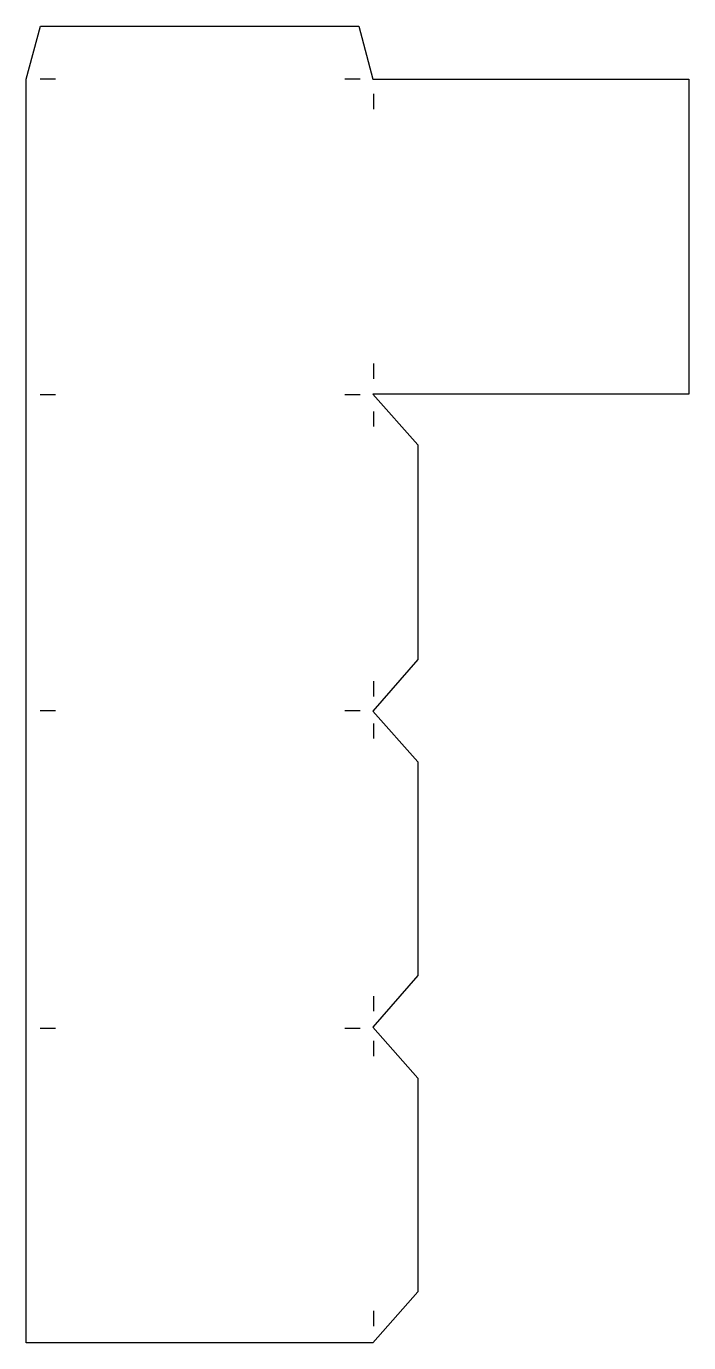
# Model space of a CAD drawing. Extents: x 0 to 120, y 0 to 238.
import ezdxf

# ---------------------------------------------------------------- set-up
doc = ezdxf.new("R2010")
doc.units = 0
doc.layers.add('Layer_1', color=7, linetype='CONTINUOUS')

msp = doc.modelspace()

# ---------------------------------------------------------------- linework, layer by layer
at = {"layer": 'Layer_1', "color": 7}
for p, q in [((0, 228.69847), (2.558237, 238.251983)), ((2.558237, 238.251983), (60.173113, 238.251986)), ((60.173113, 238.251986), (62.731237, 228.698479)), ((2.512815, 228.760175), (5.280086, 228.760189)), ((57.658713, 228.760246), (60.4259, 228.760212)), ((0.000056, 0.000065), (0, 228.69847)), ((62.731237, 228.698479), (119.887971, 228.690576)), ((119.887971, 228.690576), (119.887999, 171.688757)), ((62.823126, 226.044176), (62.823126, 223.284003)), ((62.823126, 177.205948), (62.823098, 174.445837)), ((2.512815, 171.588334), (5.280058, 171.588337)), ((57.658685, 171.588323), (60.425928, 171.588289)), ((119.887999, 171.688757), (62.731266, 171.688828)), ((62.731266, 171.688828), (70.891919, 162.485491)), ((62.823098, 168.55755), (62.823126, 165.797385)), ((70.891919, 162.485491), (70.891919, 123.659838)), ((70.891919, 123.659838), (62.731266, 114.321404)), ((62.823126, 119.719367), (62.823126, 116.959205)), ((2.512787, 114.443104), (5.280058, 114.443101)), ((57.658713, 114.443121), (60.425956, 114.443126)), ((62.731266, 114.321404), (70.891919, 105.115888)), ((62.823126, 112.089698), (62.823098, 109.329545)), ((70.891919, 105.115888), (70.891975, 66.427584)), ((70.891975, 66.427584), (62.731237, 57.086932)), ((62.823098, 62.742724), (62.823126, 59.982602)), ((2.512815, 56.948877), (5.280058, 56.948838)), ((57.658713, 56.948832), (60.425956, 56.948832)), ((62.731237, 57.086932), (70.891947, 47.883643)), ((62.823098, 54.603091), (62.823098, 51.842932)), ((70.891947, 47.883643), (70.891947, 9.195319)), ((70.891947, 9.195319), (62.731266, -0.000006)), ((62.823126, 5.764838), (62.823126, 3.004766)), ((62.731266, -0.000006), (0.000056, 0.000065))]:
    msp.add_line(p, q, dxfattribs=at)

doc.saveas('drawing.dxf')
